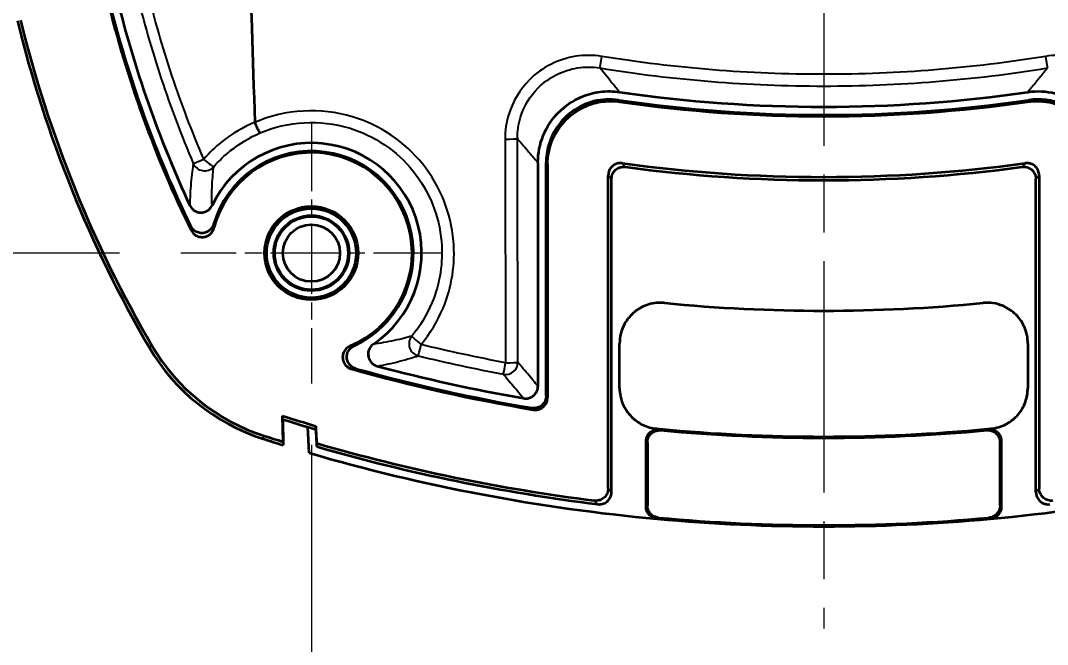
# Model space of a CAD drawing. Header units: millimetres. Extents: x 0 to 1594, y 0 to 281.
# Drawn here: x 1490.55 to 1515.7, y 159.33 to 174.63 of the extents above; entities that cross this region are included whole.
import ezdxf

# ---------------------------------------------------------------- set-up
doc = ezdxf.new("R2010")
doc.units = ezdxf.units.MM
doc.linetypes.add('CHAIN', pattern=[0.3543, 0.2362, -0.0295, 0.0591, -0.0295])
doc.layers.get('Defpoints').update_dxf_attribs({"lineweight": 25})
doc.layers.add('Center Mark (ISO)', color=7, linetype='Continuous', lineweight=18, true_color=0x80ffff)
doc.layers.add('Centerline (ISO)', color=7, linetype='Continuous', lineweight=18, true_color=0x80ffff)
for name, color, linetype, lineweight in [('Dimension (ISO)', 7, 'Continuous', 18), ('Visible (ISO)', 7, 'Continuous', 35), ('Visible Narrow (ISO)', 7, 'Continuous', 25)]:
    doc.layers.add(name, color=color, linetype=linetype, lineweight=lineweight)
doc.styles.add('Note Text (TK)', font='')
doc.styles.get('Note Text (TK)').set_extended_font_data('MS PGothic')
doc.dimstyles.new('Default - Method 1b (TK)', dxfattribs={"dimtxt": 2.5, "dimasz": 2.5, "dimexe": 1, "dimexo": 1.5, "dimgap": 1, "dimtad": 1, "dimtoh": 1, "dimrnd": 1e-08, "dimdsep": 46, "dimtxsty": 'Note Text (TK)', "dimcen": 0.09, "dimdle": 5, "dimclrd": 100, "dimclre": 100, "dimclrt": 7, "dimadec": 1, "dimazin": 1, "dimtfac": 1, "dimtmove": 0, "dimatfit": 3, "dimfxl": 0, "dimtolj": 1, "dimlwd": -1, "dimlwe": -1, "dimarcsym": 0})

# ---------------------------------------------------------------- blocks, each defined once
blk = doc.blocks.new('_DotSmall')
at = {"color": 0, "linetype": 'ByBlock', "const_width": 0.5}
blk.add_lwpolyline([(-0.0625, 0, 1), (0.0625, 0, 1)], format="xyb", close=True, dxfattribs=at)
blk = doc.blocks.new('*D178')
at = {"layer": 'Defpoints', "color": 0, "transparency": 16777216}
for p in [(1480.271, 198.224), (1489.821, 198.224), (1494.471, 168.924)]:
    blk.add_point(p, dxfattribs=at)
at = {"layer": 'Dimension (ISO)', "color": 100, "transparency": 16777216}
for p, q in [((1488.321, 198.224), (1479.271, 198.224)), ((1480.271, 171.424), (1480.271, 198.224)), ((1492.971, 168.924), (1479.271, 168.924))]:
    blk.add_line(p, q, dxfattribs=at)
blk.add_solid([(1479.854, 171.424), (1480.688, 171.424), (1480.271, 168.924)], dxfattribs=at)
at = {"layer": 'Dimension (ISO)', "color": 100, "transparency": 16777216, "xscale": 2.5, "yscale": 2.5, "zscale": 2.5, "rotation": 90}
blk.add_blockref('_DotSmall', (1480.271, 198.224), dxfattribs=at)
at = {"layer": 'Dimension (ISO)', "color": 7, "transparency": 16777216, "insert": (1478.021, 180.652), "char_height": 2.5, "attachment_point": 4, "rotation": 90, "style": 'Note Text (TK)'}
blk.add_mtext('\\A1;29.3', dxfattribs=at)
blk = doc.blocks.new('*D180')
at = {"layer": 'Defpoints', "color": 0, "transparency": 16777216}
for p in [(1497.671, 165.724), (1522.771, 165.724), (1522.771, 146.615)]:
    blk.add_point(p, dxfattribs=at)
at = {"layer": 'Dimension (ISO)', "color": 100, "transparency": 16777216}
for p, q in [((1497.671, 164.224), (1497.671, 145.615)), ((1522.771, 164.224), (1522.771, 145.615)), ((1500.171, 146.615), (1520.271, 146.615))]:
    blk.add_line(p, q, dxfattribs=at)
for points in [[(1500.171, 147.031), (1500.171, 146.198), (1497.671, 146.615)], [(1520.271, 147.031), (1520.271, 146.198), (1522.771, 146.615)]]:
    blk.add_solid(points, dxfattribs=at)
at = {"layer": 'Dimension (ISO)', "color": 7, "transparency": 16777216, "insert": (1507.558, 148.865), "char_height": 2.5, "attachment_point": 4, "style": 'Note Text (TK)'}
blk.add_mtext('\\A1;25.1', dxfattribs=at)

msp = doc.modelspace()

# ---------------------------------------------------------------- linework, layer by layer
at = {"layer": 'Center Mark (ISO)', "linetype": 'CHAIN', "ltscale": 7.111628}
for p, q in [((1497.6711, 172.1242), (1497.6711, 165.7242)), ((1500.8711, 168.9242), (1494.4711, 168.9242))]:
    msp.add_line(p, q, dxfattribs=at)
at = {"layer": 'Centerline (ISO)', "linetype": 'CHAIN', "ltscale": 23.990969}
msp.add_line((1510.2211, 236.7242), (1510.2211, 159.7242), dxfattribs=at)
at = {"layer": 'Visible (ISO)'}
for p, q in [((1503.2211, 171.1438), (1503.2211, 165.6599)), ((1503.4211, 165.4227), (1503.4211, 171.1422)), ((1503.456, 171.1018), (1503.456, 165.3814)), ((1504.9424, 163.1536), (1504.9424, 170.8298)), ((1515.4998, 170.8298), (1515.4998, 163.1536)), ((1505.0211, 163.0644), (1505.0211, 170.7398)), ((1515.4211, 163.0644), (1515.4211, 170.7398)), ((1505.2211, 165.6148), (1505.2211, 166.7096)), ((1515.2211, 166.7096), (1515.2211, 165.6148)), ((1496.9767, 164.2998), (1496.9654, 164.9316)), ((1496.9685, 164.8482), (1496.9797, 164.2165)), ((1497.6152, 164.026), (1497.5829, 164.6609)), ((1497.8007, 164.2623), (1497.7791, 164.6851)), ((1497.7822, 164.6023), (1497.8038, 164.1795)), ((1505.8711, 162.7079), (1505.8711, 164.3151)), ((1505.9008, 164.2825), (1505.9008, 162.735)), ((1514.5414, 162.735), (1514.5414, 164.2825)), ((1514.5711, 164.3151), (1514.5711, 162.7079)), ((1497.8038, 164.1795), (1497.8007, 164.2623))]:
    msp.add_line(p, q, dxfattribs=at)
for radius in [1.1467, 1.0943, 0.9236, 0.9, 0.7]:
    msp.add_circle((1497.6711, 168.9242), radius, dxfattribs=at)
for centre, radius, start, end in [((1519.6163, 181.7181), 27.7349, 193.69299, 206.1737), ((1519.6163, 181.7181), 27.7, 193.69299, 205.98124), ((1519.6163, 181.7181), 27.5, 193.69299, 205.00693), ((1519.6163, 181.7181), 30, 193.69299, 210.22828), ((1519.6163, 181.7181), 29.9213, 193.69299, 210.22828), ((1510.2211, 207.2242), 34.7131, 261.71736, 278.28264), ((1510.2211, 207.2242), 34.9131, 261.72, 278.28), ((1510.2211, 207.2242), 34.948, 261.78337, 278.21663), ((1497.6711, 168.9242), 2.7, 304.26981, 154.41297), ((1497.6711, 168.9242), 2.5, 294.67547, 163.60108), ((1497.6711, 168.9242), 2.4651, 292.66186, 165.49771), ((1510.2211, 207.2242), 36.4344, 262.20894, 277.79106), ((1510.2211, 207.2242), 36.5131, 262.34931, 277.65069), ((1510.2211, 207.2242), 39.7131, 264.35955, 275.64045), ((1498.0156, 169.1319), 5, 210.22828, 252.23352), ((1498.0156, 169.1319), 4.9213, 210.22828, 252.23352), ((1510.2211, 207.2242), 42.7349, 254.29755, 260.41637), ((1510.2211, 207.2242), 42.7, 254.42962, 260.36054), ((1510.2211, 207.2242), 42.5, 255.08616, 260.0392), ((1510.2211, 207.2242), 44.3213, 252.59755, 253.69669), ((1510.2211, 207.2242), 44.4, 252.63355, 253.73051), ((1510.2211, 207.2242), 42.8, 264.50704, 264.60784), ((1510.2211, 207.2242), 42.8, 264.60784, 275.39216), ((1510.2211, 207.2242), 42.8297, 264.65116, 275.34884), ((1510.2211, 207.2242), 42.8, 275.39216, 275.49296), ((1510.2211, 207.2242), 45, 252.23352, 252.88727), ((1510.2211, 207.2242), 44.9213, 252.23352, 252.85225), ((1510.2211, 207.2242), 45, 253.732, 264.80143), ((1510.2211, 207.2242), 44.7213, 253.87527, 262.78674), ((1510.2211, 207.2242), 44.8, 253.90845, 262.90169), ((1510.2211, 207.2242), 45, 275.19857, 286.268), ((1510.2211, 207.2242), 45, 264.80143, 275.19857), ((1510.2211, 207.2242), 44.9703, 264.83619, 275.16381)]:
    msp.add_arc(centre, radius, start, end, dxfattribs=at)
for points in [[(1496.1388, 176.5445), (1496.1829, 175.1879), (1496.2322, 173.7254), (1496.2846, 172.1344)], [(1496.2846, 172.1344), (1496.2846, 172.1324), (1496.285, 172.1304), (1496.2858, 172.1286)]]:
    msp.add_open_spline(points, degree=3, dxfattribs=at)
for points, knots in [([(1503.2211, 171.1438), (1503.2211, 171.3721), (1503.2657, 171.5982), (1503.4389, 172.0198), (1503.5657, 172.2113), (1503.8853, 172.5347), (1504.075, 172.6635), (1504.431, 172.8147), (1504.5856, 172.8567), (1504.9021, 172.8975), (1505.0625, 172.8962), (1505.2205, 172.8732)], [0, 0, 0, 0, 0.06848445, 0.06848445, 0.13674499, 0.13674499, 0.20490463, 0.20490463, 0.252764, 0.252764, 0.30065424, 0.30065424, 0.30065424, 0.30065424]), ([(1515.2218, 172.8732), (1515.4477, 172.9061), (1515.6778, 172.8946), (1516.12, 172.7838), (1516.3278, 172.686), (1516.6938, 172.4162), (1516.8486, 172.247), (1517.0495, 171.9166), (1517.1133, 171.7696), (1517.1993, 171.4623), (1517.2211, 171.3035), (1517.2211, 171.1438)], [0, 0, 0, 0, 0.06848682, 0.06848682, 0.13675025, 0.13675025, 0.20491295, 0.20491295, 0.25276693, 0.25276693, 0.30065429, 0.30065429, 0.30065429, 0.30065429]), ([(1505.1933, 172.6751), (1504.9934, 172.7042), (1504.7897, 172.6939), (1504.3981, 172.596), (1504.2138, 172.5093), (1503.8891, 172.2701), (1503.7517, 172.1201), (1503.5734, 171.8271), (1503.5168, 171.6968), (1503.4405, 171.4244), (1503.4211, 171.2836), (1503.4211, 171.1422)], [0, 0, 0, 0, 0.06060003, 0.06060003, 0.12111167, 0.12111167, 0.18158259, 0.18158259, 0.22400872, 0.22400872, 0.26644695, 0.26644695, 0.26644695, 0.26644695]), ([(1503.456, 171.1018), (1503.456, 171.3038), (1503.4955, 171.5039), (1503.6488, 171.8773), (1503.7611, 172.0471), (1504.0445, 172.334), (1504.2128, 172.4484), (1504.5282, 172.5825), (1504.665, 172.6197), (1504.9449, 172.6561), (1505.0868, 172.6551), (1505.2265, 172.635)], [0, 0, 0, 0, 0.06059901, 0.06059901, 0.12110958, 0.12110958, 0.18157953, 0.18157953, 0.22392152, 0.22392152, 0.26627468, 0.26627468, 0.26627468, 0.26627468]), ([(1515.2158, 172.635), (1515.4157, 172.6638), (1515.6193, 172.6534), (1516.0108, 172.555), (1516.195, 172.4681), (1516.5194, 172.2286), (1516.6567, 172.0784), (1516.8345, 171.7854), (1516.8909, 171.6554), (1516.9669, 171.3835), (1516.9862, 171.243), (1516.9862, 171.1018)], [0, 0, 0, 0, 0.06059979, 0.06059979, 0.12111136, 0.12111136, 0.18158237, 0.18158237, 0.2239225, 0.2239225, 0.26627469, 0.26627469, 0.26627469, 0.26627469]), ([(1517.0211, 171.1422), (1517.0211, 171.3441), (1516.9817, 171.5442), (1516.8283, 171.9176), (1516.716, 172.0875), (1516.4326, 172.3744), (1516.2644, 172.4887), (1515.9487, 172.623), (1515.8116, 172.6602), (1515.5311, 172.6966), (1515.389, 172.6954), (1515.249, 172.6751)], [0, 0, 0, 0, 0.06059919, 0.06059919, 0.12110979, 0.12110979, 0.18157964, 0.18157964, 0.22400766, 0.22400766, 0.26644693, 0.26644693, 0.26644693, 0.26644693]), ([(1496.4141, 171.8692), (1496.414, 171.8692), (1496.414, 171.8692), (1496.4114, 171.8704), (1496.4065, 171.8772), (1496.3923, 171.9013), (1496.3832, 171.9185), (1496.3605, 171.964), (1496.3467, 171.993), (1496.317, 172.0577), (1496.3013, 172.0927), (1496.2858, 172.1286)], [-0.044619345, -0.044619345, -0.044619345, -0.044619345, -0.044410042, -0.044410042, -0.03392131, -0.03392131, -0.023434466, -0.023434466, -0.011716049, -0.011716049, 0, 0, 0, 0]), ([(1505.282, 171.1262), (1505.2432, 171.1315), (1505.2037, 171.1292), (1505.1281, 171.1095), (1505.0927, 171.0924), (1505.0305, 171.0457), (1505.0044, 171.0166), (1504.9708, 170.9602), (1504.9602, 170.9353), (1504.946, 170.8835), (1504.9424, 170.8567), (1504.9424, 170.8298)], [0, 0, 0, 0, 0.011764059, 0.011764059, 0.023443609, 0.023443609, 0.035086308, 0.035086308, 0.043142859, 0.043142859, 0.051212088, 0.051212088, 0.051212088, 0.051212088]), ([(1515.4998, 170.8298), (1515.4998, 170.8691), (1515.4922, 170.9079), (1515.4624, 170.9801), (1515.4407, 171.0129), (1515.386, 171.0681), (1515.3536, 171.0901), (1515.2932, 171.1157), (1515.2671, 171.1228), (1515.2139, 171.1299), (1515.1869, 171.1298), (1515.1602, 171.1262)], [0, 0, 0, 0, 0.011763904, 0.011763904, 0.02344327, 0.02344327, 0.035085773, 0.035085773, 0.043142667, 0.043142667, 0.051212085, 0.051212085, 0.051212085, 0.051212085]), ([(1505.0211, 170.7398), (1505.0211, 170.779), (1505.0288, 170.8178), (1505.0585, 170.89), (1505.0802, 170.9228), (1505.1349, 170.978), (1505.1673, 171), (1505.2277, 171.0256), (1505.2536, 171.0326), (1505.3066, 171.0397), (1505.3335, 171.0397), (1505.36, 171.0362)], [0, 0, 0, 0, 0.011763483, 0.011763483, 0.023442746, 0.023442746, 0.03508545, 0.03508545, 0.043105644, 0.043105644, 0.051138223, 0.051138223, 0.051138223, 0.051138223]), ([(1515.0822, 171.0362), (1515.1211, 171.0414), (1515.1606, 171.039), (1515.2362, 171.0191), (1515.2715, 171.002), (1515.3335, 170.9551), (1515.3596, 170.9259), (1515.393, 170.8695), (1515.4034, 170.8448), (1515.4176, 170.7932), (1515.4211, 170.7665), (1515.4211, 170.7398)], [0, 0, 0, 0, 0.011763638, 0.011763638, 0.023443084, 0.023443084, 0.035085982, 0.035085982, 0.043105836, 0.043105836, 0.051138227, 0.051138227, 0.051138227, 0.051138227]), ([(1494.6942, 170.0931), (1494.7109, 170.0573), (1494.7344, 170.0252), (1494.7922, 169.972), (1494.8259, 169.9513), (1494.899, 169.9244), (1494.9377, 169.9182), (1495.0153, 169.921), (1495.0534, 169.93), (1495.1207, 169.9605), (1495.1499, 169.9805), (1495.2001, 170.0297), (1495.2207, 170.0586), (1495.2359, 170.0903)], [0, 0, 0, 0, 0.01183373, 0.01183373, 0.023572256, 0.023572256, 0.035231202, 0.035231202, 0.046871076, 0.046871076, 0.057408821, 0.057408821, 0.067965248, 0.067965248, 0.067965248, 0.067965248]), ([(1495.2728, 169.63), (1495.2617, 169.5923), (1495.2433, 169.5571), (1495.1942, 169.4959), (1495.164, 169.4704), (1495.0956, 169.4327), (1495.0582, 169.4207), (1494.9808, 169.4118), (1494.9417, 169.415), (1494.8667, 169.4361), (1494.8316, 169.4539), (1494.783, 169.492), (1494.7667, 169.508), (1494.738, 169.5435), (1494.7257, 169.5628), (1494.7157, 169.5834)], [0, 0, 0, 0, 0.011801347, 0.011801347, 0.023546386, 0.023546386, 0.035237631, 0.035237631, 0.04690843, 0.04690843, 0.058603321, 0.058603321, 0.065445382, 0.065445382, 0.072292765, 0.072292765, 0.072292765, 0.072292765]), ([(1494.7252, 169.4844), (1494.7426, 169.449), (1494.7667, 169.4174), (1494.8255, 169.3654), (1494.8596, 169.3455), (1494.9334, 169.3199), (1494.9724, 169.3145), (1495.0501, 169.3188), (1495.0881, 169.3286), (1495.1583, 169.3621), (1495.1899, 169.3856), (1495.2324, 169.4325), (1495.2465, 169.4524), (1495.2696, 169.4952), (1495.2785, 169.518), (1495.2846, 169.5415)], [0, 0, 0, 0, 0.011808652, 0.011808652, 0.0235564, 0.0235564, 0.035244759, 0.035244759, 0.046909064, 0.046909064, 0.058597862, 0.058597862, 0.065895474, 0.065895474, 0.073198464, 0.073198464, 0.073198464, 0.073198464]), ([(1506.3179, 167.7034), (1506.1881, 167.7162), (1506.0571, 167.7036), (1505.8077, 167.6288), (1505.6916, 167.5675), (1505.4898, 167.4038), (1505.4059, 167.3032), (1505.3035, 167.116), (1505.2729, 167.0381), (1505.2316, 166.8763), (1505.2211, 166.7931), (1505.2211, 166.7096)], [0, 0, 0, 0, 0.03912226, 0.03912226, 0.07812604, 0.07812604, 0.11708135, 0.11708135, 0.14211799, 0.14211799, 0.16717055, 0.16717055, 0.16717055, 0.16717055]), ([(1515.2211, 166.7096), (1515.2211, 166.84), (1515.1957, 166.9692), (1515.0967, 167.21), (1515.0243, 167.3195), (1514.8416, 167.5043), (1514.7332, 167.5779), (1514.5369, 167.6613), (1514.4563, 167.6842), (1514.2912, 167.7094), (1514.2074, 167.7116), (1514.1243, 167.7034)], [0, 0, 0, 0, 0.03912161, 0.03912161, 0.07812461, 0.07812461, 0.11707908, 0.11707908, 0.14211713, 0.14211713, 0.16717053, 0.16717053, 0.16717053, 0.16717053]), ([(1498.6209, 166.6495), (1498.5845, 166.6343), (1498.5515, 166.6122), (1498.4959, 166.5566), (1498.4739, 166.5237), (1498.4438, 166.4516), (1498.436, 166.413), (1498.4357, 166.3352), (1498.4431, 166.2967), (1498.4723, 166.2246), (1498.4938, 166.1917), (1498.5394, 166.145), (1498.5602, 166.1286), (1498.6055, 166.1017), (1498.6299, 166.0913), (1498.6553, 166.0842)], [0, 0, 0, 0, 0.011823617, 0.011823617, 0.023580876, 0.023580876, 0.035270958, 0.035270958, 0.046931615, 0.046931615, 0.058616777, 0.058616777, 0.066519656, 0.066519656, 0.074430775, 0.074430775, 0.074430775, 0.074430775]), ([(1498.7595, 166.0913), (1498.7216, 166.1018), (1498.6861, 166.1197), (1498.6241, 166.168), (1498.5982, 166.1978), (1498.5595, 166.2657), (1498.547, 166.3029), (1498.537, 166.3801), (1498.5396, 166.4193), (1498.5596, 166.4945), (1498.5769, 166.5298), (1498.6154, 166.5805), (1498.6327, 166.5982), (1498.6712, 166.6292), (1498.6924, 166.6422), (1498.7148, 166.6525)], [0, 0, 0, 0, 0.011811107, 0.011811107, 0.023560247, 0.023560247, 0.03524854, 0.03524854, 0.046911762, 0.046911762, 0.058599462, 0.058599462, 0.06601065, 0.06601065, 0.07342742, 0.07342742, 0.07342742, 0.07342742]), ([(1499.1915, 166.693), (1499.1588, 166.6707), (1499.1309, 166.6424), (1499.0876, 166.5767), (1499.0727, 166.5401), (1499.0579, 166.4635), (1499.058, 166.4243), (1499.0733, 166.3482), (1499.0883, 166.312), (1499.13, 166.2495), (1499.1555, 166.2232), (1499.2146, 166.1809), (1499.2479, 166.1653), (1499.2831, 166.1559)], [0, 0, 0, 0, 0.011844936, 0.011844936, 0.02359064, 0.02359064, 0.035251499, 0.035251499, 0.04689004, 0.04689004, 0.057791828, 0.057791828, 0.068718594, 0.068718594, 0.068718594, 0.068718594]), ([(1502.8697, 165.3649), (1502.9083, 165.3581), (1502.9478, 165.3589), (1503.0241, 165.3757), (1503.0602, 165.3914), (1503.1243, 165.4358), (1503.1516, 165.464), (1503.1885, 165.5208), (1503.2006, 165.5471), (1503.217, 165.6024), (1503.2211, 165.6311), (1503.2211, 165.6599)], [0, 0, 0, 0, 0.011741857, 0.011741857, 0.023444002, 0.023444002, 0.0351277, 0.0351277, 0.043772345, 0.043772345, 0.052424028, 0.052424028, 0.052424028, 0.052424028]), ([(1505.2211, 165.6148), (1505.2211, 165.4845), (1505.2466, 165.3555), (1505.3454, 165.1148), (1505.4178, 165.0054), (1505.5908, 164.8303), (1505.6861, 164.7627), (1505.8958, 164.663), (1506.0086, 164.6319), (1506.1242, 164.6208)], [0, 0, 0, 0, 0.03908327, 0.03908327, 0.07807979, 0.07807979, 0.11289631, 0.11289631, 0.14773286, 0.14773286, 0.14773286, 0.14773286]), ([(1514.3181, 164.6208), (1514.4478, 164.6332), (1514.5738, 164.6709), (1514.8039, 164.7924), (1514.9059, 164.8749), (1515.0636, 165.0638), (1515.1218, 165.1652), (1515.2009, 165.3835), (1515.2211, 165.4987), (1515.2211, 165.6148)], [0, 0, 0, 0, 0.03908276, 0.03908276, 0.07807869, 0.07807869, 0.11289621, 0.11289621, 0.14773286, 0.14773286, 0.14773286, 0.14773286]), ([(1503.4211, 165.4227), (1503.4211, 165.3836), (1503.4135, 165.3449), (1503.3838, 165.2726), (1503.3621, 165.2397), (1503.3072, 165.1842), (1503.2746, 165.1621), (1503.2125, 165.1356), (1503.1847, 165.1283), (1503.128, 165.1216), (1503.0993, 165.1223), (1503.0711, 165.1271)], [0, 0, 0, 0, 0.011729331, 0.011729331, 0.023441114, 0.023441114, 0.035144716, 0.035144716, 0.04371375, 0.04371375, 0.052285754, 0.052285754, 0.052285754, 0.052285754]), ([(1503.1063, 165.0857), (1503.1449, 165.0792), (1503.1843, 165.0803), (1503.2605, 165.0975), (1503.2966, 165.1135), (1503.3604, 165.1583), (1503.3877, 165.1868), (1503.4241, 165.2436), (1503.436, 165.2697), (1503.452, 165.3245), (1503.456, 165.3529), (1503.456, 165.3814)], [0, 0, 0, 0, 0.011729268, 0.011729268, 0.023441008, 0.023441008, 0.03514459, 0.03514459, 0.043699016, 0.043699016, 0.052256369, 0.052256369, 0.052256369, 0.052256369]), ([(1505.8711, 164.3151), (1505.8711, 164.3542), (1505.8788, 164.393), (1505.9084, 164.4652), (1505.9302, 164.4981), (1505.985, 164.5536), (1506.0176, 164.5758), (1506.0763, 164.6008), (1506.1003, 164.6076), (1506.1494, 164.6152), (1506.1744, 164.616), (1506.1991, 164.6136)], [0, 0, 0, 0, 0.011726765, 0.011726765, 0.023437865, 0.023437865, 0.035142638, 0.035142638, 0.04259616, 0.04259616, 0.050051793, 0.050051793, 0.050051793, 0.050051793]), ([(1505.9008, 164.2825), (1505.9008, 164.3216), (1505.9084, 164.3603), (1505.9381, 164.4326), (1505.9598, 164.4655), (1506.0147, 164.521), (1506.0473, 164.5432), (1506.106, 164.5681), (1506.1299, 164.575), (1506.179, 164.5826), (1506.2039, 164.5834), (1506.2286, 164.5811)], [0, 0, 0, 0, 0.011726742, 0.011726742, 0.023437836, 0.023437836, 0.035142621, 0.035142621, 0.042584769, 0.042584769, 0.050029019, 0.050029019, 0.050029019, 0.050029019]), ([(1514.2137, 164.5811), (1514.2526, 164.5847), (1514.2918, 164.5807), (1514.3666, 164.5579), (1514.4013, 164.5393), (1514.4617, 164.4899), (1514.4868, 164.4595), (1514.5172, 164.4034), (1514.5262, 164.3802), (1514.5384, 164.3321), (1514.5414, 164.3074), (1514.5414, 164.2825)], [0, 0, 0, 0, 0.01172689, 0.01172689, 0.023438092, 0.023438092, 0.035142898, 0.035142898, 0.04258494, 0.04258494, 0.050029021, 0.050029021, 0.050029021, 0.050029021]), ([(1514.2431, 164.6136), (1514.282, 164.6173), (1514.3213, 164.6133), (1514.396, 164.5906), (1514.4308, 164.572), (1514.4912, 164.5227), (1514.5163, 164.4923), (1514.5468, 164.4362), (1514.5558, 164.4129), (1514.568, 164.3648), (1514.5711, 164.34), (1514.5711, 164.3151)], [0, 0, 0, 0, 0.011726914, 0.011726914, 0.023438122, 0.023438122, 0.035142916, 0.035142916, 0.042596331, 0.042596331, 0.050051794, 0.050051794, 0.050051794, 0.050051794]), ([(1496.9767, 164.2998), (1496.9772, 164.2859), (1496.9777, 164.2721), (1496.9787, 164.2443), (1496.9792, 164.2304), (1496.9797, 164.2165)], [0, 0, 0, 0, 0.05013125, 0.05013125, 0.10034545, 0.10034545, 0.10034545, 0.10034545]), ([(1504.9424, 163.1536), (1504.9424, 163.1144), (1504.9348, 163.0756), (1504.905, 163.0033), (1504.8833, 162.9706), (1504.8286, 162.9153), (1504.7962, 162.8934), (1504.7362, 162.8679), (1504.7107, 162.8609), (1504.6585, 162.8537), (1504.632, 162.8536), (1504.6058, 162.8569)], [0, 0, 0, 0, 0.011761899, 0.011761899, 0.023440798, 0.023440798, 0.035084344, 0.035084344, 0.042990005, 0.042990005, 0.050908084, 0.050908084, 0.050908084, 0.050908084]), ([(1504.6851, 162.7676), (1504.724, 162.7628), (1504.7635, 162.7656), (1504.8388, 162.7861), (1504.874, 162.8036), (1504.9356, 162.8511), (1504.9614, 162.8805), (1504.994, 162.9368), (1505.0041, 162.9612), (1505.0177, 163.0119), (1505.0211, 163.0381), (1505.0211, 163.0644)], [0, 0, 0, 0, 0.011761436, 0.011761436, 0.023440106, 0.023440106, 0.035083656, 0.035083656, 0.042959544, 0.042959544, 0.050847613, 0.050847613, 0.050847613, 0.050847613]), ([(1515.4211, 163.0644), (1515.4211, 163.0252), (1515.4288, 162.9864), (1515.4585, 162.9141), (1515.4802, 162.8814), (1515.5349, 162.8261), (1515.5673, 162.8042), (1515.6272, 162.7788), (1515.6526, 162.7718), (1515.7047, 162.7645), (1515.7311, 162.7644), (1515.7572, 162.7676)], [0, 0, 0, 0, 0.011761563, 0.011761563, 0.023440382, 0.023440382, 0.035084091, 0.035084091, 0.042959702, 0.042959702, 0.050847616, 0.050847616, 0.050847616, 0.050847616]), ([(1515.8364, 162.8569), (1515.7976, 162.852), (1515.7581, 162.8547), (1515.6827, 162.8751), (1515.6475, 162.8925), (1515.5858, 162.9398), (1515.5599, 162.9692), (1515.5272, 163.0256), (1515.517, 163.05), (1515.5033, 163.1009), (1515.4998, 163.1272), (1515.4998, 163.1536)], [0, 0, 0, 0, 0.011761772, 0.011761772, 0.023440521, 0.023440521, 0.035083907, 0.035083907, 0.042989846, 0.042989846, 0.050908081, 0.050908081, 0.050908081, 0.050908081]), ([(1506.1438, 162.4093), (1506.1049, 162.4129), (1506.067, 162.424), (1505.9977, 162.4601), (1505.967, 162.4847), (1505.9192, 162.5414), (1505.9014, 162.572), (1505.8773, 162.6379), (1505.8711, 162.6728), (1505.8711, 162.7079)], [0, 0, 0, 0, 0.011722057, 0.011722057, 0.023432356, 0.023432356, 0.033967502, 0.033967502, 0.044505158, 0.044505158, 0.044505158, 0.044505158]), ([(1506.1736, 162.4364), (1506.1347, 162.44), (1506.0969, 162.451), (1506.0276, 162.4871), (1505.9968, 162.5117), (1505.9489, 162.5683), (1505.9311, 162.599), (1505.907, 162.665), (1505.9008, 162.6999), (1505.9008, 162.735)], [0, 0, 0, 0, 0.011722069, 0.011722069, 0.023432371, 0.023432371, 0.033976674, 0.033976674, 0.044523495, 0.044523495, 0.044523495, 0.044523495]), ([(1514.5414, 162.735), (1514.5414, 162.696), (1514.5338, 162.6573), (1514.5041, 162.585), (1514.4824, 162.5521), (1514.4303, 162.4994), (1514.4014, 162.4789), (1514.3378, 162.4489), (1514.3036, 162.4396), (1514.2686, 162.4364)], [0, 0, 0, 0, 0.011721997, 0.011721997, 0.023432276, 0.023432276, 0.033976568, 0.033976568, 0.044523495, 0.044523495, 0.044523495, 0.044523495]), ([(1514.5711, 162.7079), (1514.5711, 162.6689), (1514.5635, 162.6302), (1514.5338, 162.5579), (1514.5121, 162.525), (1514.46, 162.4723), (1514.4311, 162.4518), (1514.3676, 162.4218), (1514.3334, 162.4125), (1514.2985, 162.4093)], [0, 0, 0, 0, 0.011721985, 0.011721985, 0.023432262, 0.023432262, 0.033967395, 0.033967395, 0.044505158, 0.044505158, 0.044505158, 0.044505158])]:
    msp.add_open_spline(points, degree=3, knots=knots, dxfattribs=at)
for points, weights in [([(1496.9685, 164.8482), (1496.967, 164.89), (1496.9654, 164.9316)], [2.3657685005, 2.36734339983, 2.36891724966]), ([(1497.7791, 164.6851), (1497.7807, 164.6437), (1497.7822, 164.6023)], [2.38778787099, 2.38617960925, 2.38457034659])]:
    msp.add_rational_spline(points, weights, degree=2, dxfattribs=at)
at = {"layer": 'Visible Narrow (ISO)'}
for p, q in [((1493.7635, 166.6543), (1493.6955, 166.6147)), ((1496.4899, 164.3704), (1496.5139, 164.4453))]:
    msp.add_line(p, q, dxfattribs=at)
for centre, major_axis, ratio, start_param, end_param in [((1504.7876, 173.7581), (-0.0481, -0.2961), 0.0023462, 0.05236, 1.5303402), ((1515.6546, 173.7581), (0.0481, -0.2961), 0.0023462, 4.7528451, 6.2308253), ((1502.4174, 171.7315), (0.3, 0.0007), 0.0423831, 4.7057195, 6.2307783), ((1495.053, 171.2399), (-0.276, -0.1175), 0.0117616, 0.0523635, 1.4945716), ((1495.053, 171.2399), (0.2961, -0.0479), 0.9952242, 3.7074524, 5.7173255), ((1495.053, 171.2399), (0.2255, -0.1979), 0.0737367, 4.6899791, 6.2306824), ((1500.36, 166.6977), (0.0944, -0.2847), 0.9951518, 3.702716, 5.722062), ((1500.36, 166.6977), (-0.2306, 0.1919), 0.0427169, 0.0524078, 1.5931707), ((1500.36, 166.6977), (-0.0709, -0.2915), 0.0013255, 0.0523599, 1.5225843), ((1502.4302, 166.2492), (0.2311, 0.1913), 0.9966396, 3.8346975, 5.5900805), ((1502.4302, 166.2492), (-0.0561, -0.2947), 0.0010174, 0.0523599, 1.5232243), ((1502.4302, 166.2492), (0.3, 0.0007), 0.0468885, 4.7043867, 6.2307677)]:
    msp.add_ellipse(centre, major_axis=major_axis, ratio=ratio, start_param=start_param, end_param=end_param, dxfattribs=at)
for points, knots in [([(1495.0334, 171.2277), (1494.7459, 171.9006), (1494.4862, 172.5851), (1494.0237, 173.9732), (1493.8209, 174.6767), (1493.6474, 175.3873)], [0, 0, 0, 0, 0.21927514, 0.21927514, 0.43855027, 0.43855027, 0.43855027, 0.43855027]), ([(1493.382, 175.3262), (1493.5565, 174.6081), (1493.7605, 173.8971), (1494.2262, 172.4942), (1494.4879, 171.8024), (1494.7775, 171.1224)], [-0.43855027, -0.43855027, -0.43855027, -0.43855027, -0.21927514, -0.21927514, 0, 0, 0, 0]), ([(1504.7864, 173.746), (1504.5747, 173.7804), (1504.3576, 173.7813), (1503.7201, 173.6828), (1503.3172, 173.478), (1502.7795, 172.9387), (1502.6042, 172.6466), (1502.4458, 172.1325), (1502.415, 171.9256), (1502.4154, 171.7187)], [0, 0, 0, 0, 0.064321, 0.064321, 0.19348278, 0.19348278, 0.29283799, 0.29283799, 0.354935, 0.354935, 0.354935, 0.354935]), ([(1515.6559, 173.746), (1513.86, 173.4543), (1512.0406, 173.3075), (1508.4017, 173.3075), (1506.5822, 173.4543), (1504.7864, 173.746)], [-1.0914143, -1.0914143, -1.0914143, -1.0914143, -0.5457072, -0.5457072, 0, 0, 0, 0]), ([(1518.0268, 171.7187), (1518.0273, 171.9435), (1517.9908, 172.1684), (1517.7831, 172.7848), (1517.5181, 173.1437), (1516.9055, 173.5823), (1516.5924, 173.7073), (1516.0651, 173.7812), (1515.858, 173.7789), (1515.6559, 173.746)], [0, 0, 0, 0, 0.06748259, 0.06748259, 0.19524025, 0.19524025, 0.29351538, 0.29351538, 0.35493733, 0.35493733, 0.35493733, 0.35493733]), ([(1502.717, 171.7315), (1502.7164, 171.9082), (1502.7426, 172.085), (1502.8774, 172.5241), (1503.0268, 172.7736), (1503.4854, 173.2341), (1503.8292, 173.4089), (1504.3735, 173.4928), (1504.5588, 173.4919), (1504.7396, 173.4624)], [-0.354935, -0.354935, -0.354935, -0.354935, -0.29283799, -0.29283799, -0.19348278, -0.19348278, -0.064321, -0.064321, 0, 0, 0, 0]), ([(1504.7396, 173.4624), (1506.5509, 173.1681), (1508.386, 173.02), (1512.0562, 173.02), (1513.8913, 173.1681), (1515.7026, 173.4624)], [0, 0, 0, 0, 0.5457072, 0.5457072, 1.0914143, 1.0914143, 1.0914143, 1.0914143]), ([(1505.2205, 172.8732), (1505.1918, 172.9081), (1505.1631, 172.943), (1505.0768, 173.0481), (1505.0192, 173.1185), (1504.9617, 173.1891), (1504.9079, 173.255), (1504.8542, 173.3211), (1504.7801, 173.4123), (1504.7599, 173.4374), (1504.7396, 173.4624)], [0.17577929, 0.17577929, 0.17577929, 0.17577929, 0.35009374, 0.35009374, 0.70018747, 0.70018747, 0.70018747, 1.02712639, 1.02712639, 1.15051661, 1.15051661, 1.15051661, 1.15051661]), ([(1515.7026, 173.4624), (1515.6813, 173.436), (1515.6599, 173.4096), (1515.5837, 173.3157), (1515.5289, 173.2483), (1515.4741, 173.1811), (1515.4176, 173.1118), (1515.3611, 173.0428), (1515.277, 172.9403), (1515.2494, 172.9067), (1515.2218, 172.8732)], [-1.15051661, -1.15051661, -1.15051661, -1.15051661, -1.02052655, -1.02052655, -0.6869878, -0.6869878, -0.6869878, -0.3434939, -0.3434939, -0.17577929, -0.17577929, -0.17577929, -0.17577929]), ([(1505.2265, 172.635), (1505.2208, 172.6418), (1505.2151, 172.6487), (1505.2094, 172.6556), (1505.204, 172.6621), (1505.1986, 172.6686), (1505.1933, 172.6751)], [0.15542898, 0.15542898, 0.15542898, 0.15542898, 0.20697448, 0.20697448, 0.20697448, 0.25557125, 0.25557125, 0.25557125, 0.25557125]), ([(1515.249, 172.6751), (1515.2435, 172.6684), (1515.238, 172.6618), (1515.2325, 172.6552), (1515.2269, 172.6484), (1515.2213, 172.6417), (1515.2158, 172.635)], [-0.25557125, -0.25557125, -0.25557125, -0.25557125, -0.20591989, -0.20591989, -0.20591989, -0.15542898, -0.15542898, -0.15542898, -0.15542898]), ([(1500.3569, 166.6836), (1500.5807, 166.9525), (1500.7637, 167.2552), (1501.1126, 168.095), (1501.2006, 168.6638), (1501.093, 169.9051), (1500.8267, 170.5698), (1499.9577, 171.6537), (1499.3489, 172.0644), (1497.8957, 172.5009), (1497.0335, 172.451), (1496.2858, 172.1286)], [-0.93441117, -0.93441117, -0.93441117, -0.93441117, -0.82940757, -0.82940757, -0.6614018, -0.6614018, -0.45534754, -0.45534754, -0.24454184, -0.24454184, -0.00026976, -0.00026976, -0.00026976, -0.00026976]), ([(1496.2846, 172.1344), (1495.9989, 172.0123), (1495.7298, 171.8519), (1495.323, 171.5291), (1495.1712, 171.3847), (1495.0334, 171.2277)], [-0.15636879, -0.15636879, -0.15636879, -0.15636879, -0.06286842, -0.06286842, 0, 0, 0, 0]), ([(1496.4141, 171.8692), (1497.096, 172.1616), (1497.8816, 172.2062), (1499.208, 171.8077), (1499.7646, 171.432), (1500.559, 170.4409), (1500.8023, 169.8333), (1500.9006, 168.6985), (1500.82, 168.1787), (1500.501, 167.4112), (1500.3337, 167.1345), (1500.1292, 166.8888)], [0.00101111, 0.00101111, 0.00101111, 0.00101111, 0.24454184, 0.24454184, 0.45534754, 0.45534754, 0.6614018, 0.6614018, 0.82940757, 0.82940757, 0.93441117, 0.93441117, 0.93441117, 0.93441117]), ([(1495.2774, 171.0414), (1495.4034, 171.1851), (1495.5423, 171.3174), (1495.9121, 171.6116), (1496.1557, 171.7575), (1496.4141, 171.8692)], [0, 0, 0, 0, 0.06286842, 0.06286842, 0.15551175, 0.15551175, 0.15551175, 0.15551175]), ([(1502.4154, 171.7187), (1502.4174, 170.8047), (1502.4194, 169.8907), (1502.4236, 168.0629), (1502.4257, 167.149), (1502.4279, 166.2351)], [-0.54877242, -0.54877242, -0.54877242, -0.54877242, -0.27438621, -0.27438621, 0, 0, 0, 0]), ([(1502.7298, 166.2492), (1502.7276, 167.1628), (1502.7254, 168.0765), (1502.7211, 169.9039), (1502.719, 170.8177), (1502.717, 171.7315)], [0, 0, 0, 0, 0.27438621, 0.27438621, 0.54877242, 0.54877242, 0.54877242, 0.54877242]), ([(1502.717, 171.7315), (1502.7368, 171.7082), (1502.7566, 171.6849), (1502.8333, 171.5949), (1502.8902, 171.5284), (1502.9472, 171.462), (1503.0081, 171.3908), (1503.0691, 171.32), (1503.1604, 171.2141), (1503.1908, 171.1789), (1503.2211, 171.1438)], [-1.14083538, -1.14083538, -1.14083538, -1.14083538, -1.02712639, -1.02712639, -0.70018747, -0.70018747, -0.70018747, -0.35009374, -0.35009374, -0.17577929, -0.17577929, -0.17577929, -0.17577929]), ([(1494.7775, 171.1224), (1494.7674, 171.0583), (1494.7581, 170.993), (1494.7377, 170.8352), (1494.7274, 170.7415), (1494.7189, 170.6448), (1494.7109, 170.5531), (1494.7045, 170.4587), (1494.6964, 170.2745), (1494.6943, 170.1856), (1494.6942, 170.0931)], [-0.98205596, -0.98205596, -0.98205596, -0.98205596, -0.78419577, -0.78419577, -0.5132573, -0.5132573, -0.5132573, -0.25662865, -0.25662865, -0.03070849, -0.03070849, -0.03070849, -0.03070849]), ([(1503.4211, 171.1422), (1503.4268, 171.1356), (1503.4324, 171.1291), (1503.4381, 171.1226), (1503.4441, 171.1156), (1503.45, 171.1087), (1503.456, 171.1018)], [-0.25557125, -0.25557125, -0.25557125, -0.25557125, -0.20697448, -0.20697448, -0.20697448, -0.15542898, -0.15542898, -0.15542898, -0.15542898]), ([(1505.36, 171.0362), (1505.3574, 171.0392), (1505.3548, 171.0422), (1505.3417, 171.0573), (1505.3313, 171.0693), (1505.3208, 171.0814), (1505.3104, 171.0934), (1505.3, 171.1054), (1505.2871, 171.1203), (1505.2846, 171.1232), (1505.282, 171.1262)], [-0.13111449, -0.13111449, -0.13111449, -0.13111449, -0.12099465, -0.12099465, -0.08047408, -0.08047408, -0.08047408, -0.04023704, -0.04023704, -0.03040151, -0.03040151, -0.03040151, -0.03040151]), ([(1515.1602, 171.1262), (1515.1576, 171.1232), (1515.1551, 171.1202), (1515.1421, 171.1053), (1515.1317, 171.0932), (1515.1213, 171.0812), (1515.1109, 171.0692), (1515.1004, 171.0571), (1515.0874, 171.0421), (1515.0848, 171.0391), (1515.0822, 171.0362)], [0.03040593, 0.03040593, 0.03040593, 0.03040593, 0.04033214, 0.04033214, 0.08066428, 0.08066428, 0.08066428, 0.12109417, 0.12109417, 0.13111891, 0.13111891, 0.13111891, 0.13111891]), ([(1495.2359, 170.0903), (1495.2328, 170.1745), (1495.2317, 170.2559), (1495.2327, 170.4249), (1495.2353, 170.5119), (1495.2395, 170.5967), (1495.244, 170.6863), (1495.2503, 170.7733), (1495.2637, 170.9204), (1495.2702, 170.9814), (1495.2774, 171.0414)], [0.03070849, 0.03070849, 0.03070849, 0.03070849, 0.25662865, 0.25662865, 0.5132573, 0.5132573, 0.5132573, 0.78419577, 0.78419577, 0.98205596, 0.98205596, 0.98205596, 0.98205596]), ([(1504.9424, 170.8298), (1504.945, 170.8269), (1504.9475, 170.824), (1504.9606, 170.809), (1504.9711, 170.797), (1504.9815, 170.785), (1504.9921, 170.7729), (1505.0027, 170.7609), (1505.0158, 170.7458), (1505.0185, 170.7428), (1505.0211, 170.7398)], [0.03040151, 0.03040151, 0.03040151, 0.03040151, 0.04023704, 0.04023704, 0.08047408, 0.08047408, 0.08047408, 0.12099465, 0.12099465, 0.13111449, 0.13111449, 0.13111449, 0.13111449]), ([(1515.4211, 170.7398), (1515.4237, 170.7427), (1515.4263, 170.7457), (1515.4395, 170.7608), (1515.45, 170.7728), (1515.4605, 170.7849), (1515.4711, 170.7969), (1515.4816, 170.8089), (1515.4946, 170.8239), (1515.4972, 170.8269), (1515.4998, 170.8298)], [-0.13111891, -0.13111891, -0.13111891, -0.13111891, -0.12109417, -0.12109417, -0.08066428, -0.08066428, -0.08066428, -0.04033214, -0.04033214, -0.03040593, -0.03040593, -0.03040593, -0.03040593]), ([(1494.7157, 169.5834), (1494.716, 169.5802), (1494.7162, 169.5771), (1494.7177, 169.5608), (1494.7189, 169.5475), (1494.7202, 169.5341), (1494.7215, 169.5207), (1494.7228, 169.5073), (1494.7246, 169.4907), (1494.7249, 169.4875), (1494.7252, 169.4844)], [-0.13163687, -0.13163687, -0.13163687, -0.13163687, -0.12195194, -0.12195194, -0.08112952, -0.08112952, -0.08112952, -0.04056476, -0.04056476, -0.03115291, -0.03115291, -0.03115291, -0.03115291]), ([(1495.2846, 169.5415), (1495.2842, 169.5444), (1495.2838, 169.5472), (1495.2817, 169.562), (1495.2801, 169.574), (1495.2785, 169.5859), (1495.2769, 169.5979), (1495.2754, 169.6098), (1495.2735, 169.6245), (1495.2732, 169.6273), (1495.2728, 169.63)], [0.03115291, 0.03115291, 0.03115291, 0.03115291, 0.04056476, 0.04056476, 0.08112952, 0.08112952, 0.08112952, 0.12195194, 0.12195194, 0.13163687, 0.13163687, 0.13163687, 0.13163687]), ([(1500.1292, 166.8888), (1500.0724, 166.8725), (1500.0145, 166.8567), (1499.8713, 166.8197), (1499.7848, 166.7991), (1499.6952, 166.7798), (1499.6118, 166.7618), (1499.5257, 166.745), (1499.3575, 166.7162), (1499.2763, 166.7039), (1499.1915, 166.693)], [0.08120991, 0.08120991, 0.08120991, 0.08120991, 0.27329219, 0.27329219, 0.54658438, 0.54658438, 0.54658438, 0.80105972, 0.80105972, 1.02459927, 1.02459927, 1.02459927, 1.02459927]), ([(1498.7148, 166.6525), (1498.7116, 166.6524), (1498.7083, 166.6523), (1498.6924, 166.6516), (1498.6796, 166.6512), (1498.6668, 166.6508), (1498.6545, 166.6504), (1498.642, 166.65), (1498.6266, 166.6496), (1498.6238, 166.6495), (1498.6209, 166.6495)], [0.03057497, 0.03057497, 0.03057497, 0.03057497, 0.0412646, 0.0412646, 0.08252919, 0.08252919, 0.08252919, 0.1221182, 0.1221182, 0.13111262, 0.13111262, 0.13111262, 0.13111262]), ([(1502.4279, 166.2351), (1502.0809, 166.3011), (1501.7347, 166.3715), (1501.0444, 166.521), (1500.7001, 166.6001), (1500.3569, 166.6836)], [0, 0, 0, 0, 0.10592626, 0.10592626, 0.21185252, 0.21185252, 0.21185252, 0.21185252]), ([(1499.2831, 166.1559), (1499.3754, 166.1714), (1499.4635, 166.1883), (1499.6452, 166.2267), (1499.7377, 166.2486), (1499.8271, 166.2715), (1499.9231, 166.2961), (1500.0154, 166.322), (1500.1676, 166.3676), (1500.229, 166.3869), (1500.2891, 166.4066)], [-1.02459927, -1.02459927, -1.02459927, -1.02459927, -0.80105972, -0.80105972, -0.54658438, -0.54658438, -0.54658438, -0.27329219, -0.27329219, -0.08120991, -0.08120991, -0.08120991, -0.08120991]), ([(1500.2891, 166.4066), (1500.6347, 166.3225), (1500.9813, 166.2428), (1501.6764, 166.0922), (1502.0249, 166.0213), (1502.3743, 165.9549)], [-0.21185252, -0.21185252, -0.21185252, -0.21185252, -0.10592626, -0.10592626, 0, 0, 0, 0]), ([(1498.6553, 166.0842), (1498.6585, 166.0844), (1498.6616, 166.0846), (1498.6787, 166.0856), (1498.6926, 166.0865), (1498.7062, 166.0874), (1498.7205, 166.0884), (1498.7346, 166.0894), (1498.7523, 166.0907), (1498.7559, 166.091), (1498.7595, 166.0913)], [-0.13111262, -0.13111262, -0.13111262, -0.13111262, -0.1221182, -0.1221182, -0.08252919, -0.08252919, -0.08252919, -0.0412646, -0.0412646, -0.03057497, -0.03057497, -0.03057497, -0.03057497]), ([(1503.2211, 165.6599), (1503.1818, 165.7068), (1503.1425, 165.7537), (1503.0585, 165.8541), (1503.0138, 165.9076), (1502.9691, 165.9612), (1502.9212, 166.0187), (1502.8733, 166.0763), (1502.7935, 166.1723), (1502.7617, 166.2108), (1502.7298, 166.2492)], [0.03082971, 0.03082971, 0.03082971, 0.03082971, 0.25667433, 0.25667433, 0.51334865, 0.51334865, 0.51334865, 0.78854506, 0.78854506, 0.97141466, 0.97141466, 0.97141466, 0.97141466]), ([(1502.3743, 165.9549), (1502.4064, 165.9164), (1502.4385, 165.8779), (1502.5189, 165.7817), (1502.5672, 165.7241), (1502.6156, 165.6665), (1502.6606, 165.6128), (1502.7057, 165.5592), (1502.7904, 165.4587), (1502.8301, 165.4118), (1502.8697, 165.3649)], [-0.97141466, -0.97141466, -0.97141466, -0.97141466, -0.78854506, -0.78854506, -0.51334865, -0.51334865, -0.51334865, -0.25667433, -0.25667433, -0.03082971, -0.03082971, -0.03082971, -0.03082971]), ([(1503.456, 165.3814), (1503.4549, 165.3827), (1503.4538, 165.3841), (1503.448, 165.3909), (1503.4433, 165.3965), (1503.4386, 165.402), (1503.4339, 165.4076), (1503.4292, 165.4131), (1503.4234, 165.42), (1503.4223, 165.4214), (1503.4211, 165.4227)], [0.03046506, 0.03046506, 0.03046506, 0.03046506, 0.04024153, 0.04024153, 0.08048307, 0.08048307, 0.08048307, 0.12077977, 0.12077977, 0.13061134, 0.13061134, 0.13061134, 0.13061134]), ([(1503.0711, 165.1271), (1503.0722, 165.1258), (1503.0734, 165.1244), (1503.0793, 165.1175), (1503.084, 165.112), (1503.0887, 165.1064), (1503.0934, 165.1009), (1503.0982, 165.0953), (1503.104, 165.0884), (1503.1052, 165.0871), (1503.1063, 165.0857)], [-0.13061134, -0.13061134, -0.13061134, -0.13061134, -0.12077977, -0.12077977, -0.08048307, -0.08048307, -0.08048307, -0.04024153, -0.04024153, -0.03046506, -0.03046506, -0.03046506, -0.03046506]), ([(1506.2286, 164.5811), (1506.2278, 164.5819), (1506.2271, 164.5827), (1506.2222, 164.5881), (1506.218, 164.5927), (1506.2138, 164.5974), (1506.2096, 164.602), (1506.2055, 164.6066), (1506.2005, 164.612), (1506.1998, 164.6128), (1506.1991, 164.6136)], [-0.115154638, -0.115154638, -0.115154638, -0.115154638, -0.108876997, -0.108876997, -0.072559045, -0.072559045, -0.072559045, -0.036279522, -0.036279522, -0.030040357, -0.030040357, -0.030040357, -0.030040357]), ([(1514.2431, 164.6136), (1514.2424, 164.6129), (1514.2418, 164.6121), (1514.2369, 164.6068), (1514.2327, 164.6021), (1514.2286, 164.5975), (1514.2243, 164.5929), (1514.2201, 164.5882), (1514.2152, 164.5827), (1514.2144, 164.5819), (1514.2137, 164.5811)], [0.030213867, 0.030213867, 0.030213867, 0.030213867, 0.036129367, 0.036129367, 0.072258734, 0.072258734, 0.072258734, 0.108900352, 0.108900352, 0.115328148, 0.115328148, 0.115328148, 0.115328148]), ([(1505.8711, 164.3151), (1505.8718, 164.3144), (1505.8726, 164.3136), (1505.8775, 164.3081), (1505.8817, 164.3035), (1505.8859, 164.2989), (1505.8902, 164.2942), (1505.8944, 164.2896), (1505.8993, 164.2841), (1505.9001, 164.2833), (1505.9008, 164.2825)], [0.030040357, 0.030040357, 0.030040357, 0.030040357, 0.036279522, 0.036279522, 0.072559045, 0.072559045, 0.072559045, 0.108876997, 0.108876997, 0.115154638, 0.115154638, 0.115154638, 0.115154638]), ([(1514.5414, 164.2825), (1514.5422, 164.2834), (1514.5429, 164.2842), (1514.5479, 164.2897), (1514.5522, 164.2944), (1514.5565, 164.299), (1514.5607, 164.3037), (1514.5649, 164.3083), (1514.5697, 164.3136), (1514.5704, 164.3144), (1514.5711, 164.3151)], [-0.115328148, -0.115328148, -0.115328148, -0.115328148, -0.108900352, -0.108900352, -0.072258734, -0.072258734, -0.072258734, -0.036129367, -0.036129367, -0.030213867, -0.030213867, -0.030213867, -0.030213867]), ([(1505.0211, 163.0644), (1505.0185, 163.0674), (1505.0159, 163.0703), (1505.0028, 163.0852), (1504.9923, 163.097), (1504.9818, 163.1089), (1504.9713, 163.1208), (1504.9608, 163.1327), (1504.9477, 163.1476), (1504.945, 163.1506), (1504.9424, 163.1536)], [0.0302112, 0.0302112, 0.0302112, 0.0302112, 0.04025849, 0.04025849, 0.08051698, 0.08051698, 0.08051698, 0.12082253, 0.12082253, 0.13091625, 0.13091625, 0.13091625, 0.13091625]), ([(1515.4998, 163.1536), (1515.4972, 163.1506), (1515.4946, 163.1476), (1515.4814, 163.1327), (1515.4709, 163.1208), (1515.4604, 163.1089), (1515.4499, 163.097), (1515.4395, 163.0852), (1515.4264, 163.0703), (1515.4237, 163.0674), (1515.4211, 163.0644)], [0.03021183, 0.03021183, 0.03021183, 0.03021183, 0.04030555, 0.04030555, 0.0806111, 0.0806111, 0.0806111, 0.12086959, 0.12086959, 0.13091687, 0.13091687, 0.13091687, 0.13091687]), ([(1504.6058, 162.8569), (1504.6084, 162.8539), (1504.6111, 162.8509), (1504.6243, 162.836), (1504.6349, 162.8241), (1504.6455, 162.8122), (1504.656, 162.8003), (1504.6666, 162.7884), (1504.6798, 162.7735), (1504.6824, 162.7706), (1504.6851, 162.7676)], [-0.13091625, -0.13091625, -0.13091625, -0.13091625, -0.12082253, -0.12082253, -0.08051698, -0.08051698, -0.08051698, -0.04025849, -0.04025849, -0.0302112, -0.0302112, -0.0302112, -0.0302112]), ([(1505.9008, 162.735), (1505.9001, 162.7344), (1505.8993, 162.7337), (1505.8943, 162.7291), (1505.8901, 162.7252), (1505.8858, 162.7214), (1505.8816, 162.7175), (1505.8774, 162.7137), (1505.8725, 162.7092), (1505.8718, 162.7086), (1505.8711, 162.7079)], [-0.115302009, -0.115302009, -0.115302009, -0.115302009, -0.108946526, -0.108946526, -0.072384025, -0.072384025, -0.072384025, -0.036192012, -0.036192012, -0.030206993, -0.030206993, -0.030206993, -0.030206993]), ([(1514.5711, 162.7079), (1514.5704, 162.7086), (1514.5697, 162.7092), (1514.5647, 162.7137), (1514.5605, 162.7176), (1514.5563, 162.7215), (1514.5521, 162.7253), (1514.5478, 162.7292), (1514.5429, 162.7337), (1514.5422, 162.7344), (1514.5414, 162.735)], [0.030206993, 0.030206993, 0.030206993, 0.030206993, 0.036370201, 0.036370201, 0.072740402, 0.072740402, 0.072740402, 0.109124714, 0.109124714, 0.115302009, 0.115302009, 0.115302009, 0.115302009]), ([(1506.1438, 162.4093), (1506.1445, 162.41), (1506.1452, 162.4106), (1506.1501, 162.4151), (1506.1543, 162.4189), (1506.1586, 162.4228), (1506.1628, 162.4266), (1506.1671, 162.4305), (1506.1721, 162.4351), (1506.1729, 162.4358), (1506.1736, 162.4364)], [0.030206993, 0.030206993, 0.030206993, 0.030206993, 0.036192012, 0.036192012, 0.072384025, 0.072384025, 0.072384025, 0.108946526, 0.108946526, 0.115302009, 0.115302009, 0.115302009, 0.115302009]), ([(1514.2686, 162.4364), (1514.2693, 162.4358), (1514.27, 162.4351), (1514.275, 162.4306), (1514.2793, 162.4267), (1514.2835, 162.4229), (1514.2878, 162.419), (1514.292, 162.4152), (1514.297, 162.4106), (1514.2977, 162.41), (1514.2985, 162.4093)], [-0.115302009, -0.115302009, -0.115302009, -0.115302009, -0.109124714, -0.109124714, -0.072740402, -0.072740402, -0.072740402, -0.036370201, -0.036370201, -0.030206993, -0.030206993, -0.030206993, -0.030206993])]:
    msp.add_open_spline(points, degree=3, knots=knots, dxfattribs=at)

# ---------------------------------------------------------------- dimensions: what is measured, and where the dimension line sits
at = {"layer": 'Dimension (ISO)', "color": 100, "true_color": 0x00ff3f}
for base, p1, p2, angle, override, picture, middle in [((1480.2711, 198.2242), (1494.4711, 168.9242), (1489.8211, 198.2242), 270, {"dimgap": 1, "dimtoh": 0, "dimdec": 2, "dimblk2": 'DotSmall', "dimsah": 1, "dimdle": 0, "dimtol": 0, "dimlim": 0, "dimtp": 0, "dimtm": 0, "dimtdec": 2, "dimtofl": 0, "dimatfit": 1}, '*D178', (1480.2711, 183.5642)), ((1522.7711, 146.6148), (1497.6711, 165.7242), (1522.7711, 165.7242), 180, {"dimgap": 1, "dimtoh": 0, "dimdec": 2, "dimtol": 0, "dimlim": 0, "dimtp": 0, "dimtm": 0, "dimtdec": 2, "dimtofl": 0, "dimatfit": 1}, '*D180', (1510.2211, 146.6148))]:
    dim = msp.add_linear_dim(base=base, p1=p1, p2=p2, angle=angle, dimstyle='Default - Method 1b (TK)', override=override, dxfattribs=at)
    dim.commit()
    dim.dimension.update_dxf_attribs({"geometry": picture, "text_midpoint": middle, "dimtype": 160})

doc.saveas('drawing.dxf')
